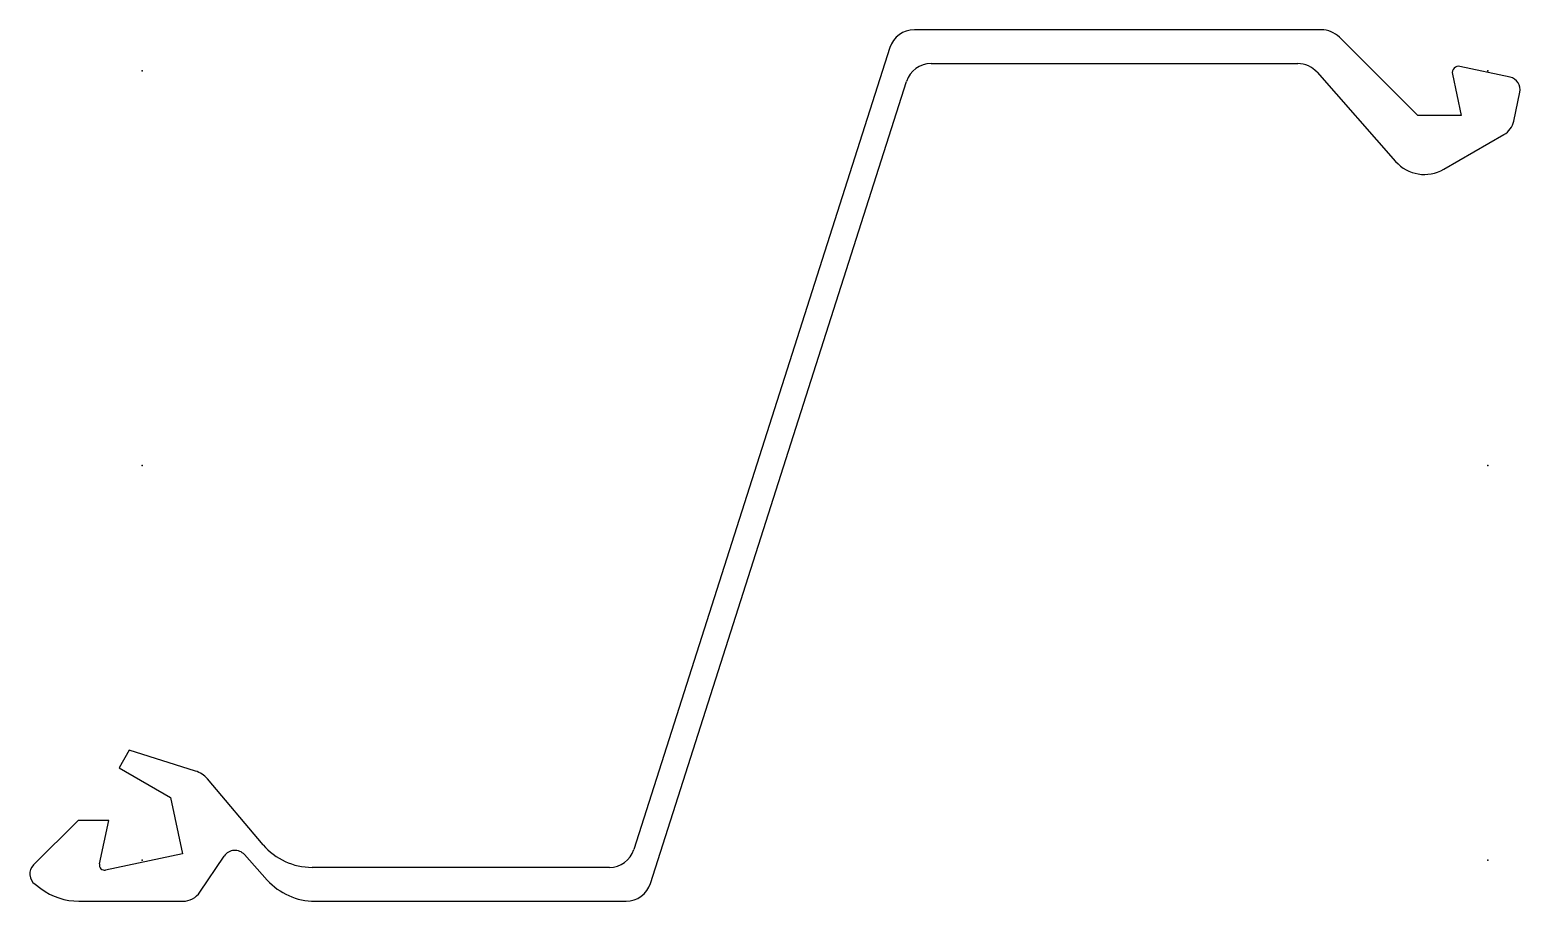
# Model space of a CAD drawing. Extents: x -44 to 538, y -170 to 170.
import ezdxf

# ---------------------------------------------------------------- set-up
doc = ezdxf.new("R2010")
doc.units = 0
doc.header["$MEASUREMENT"] = 0
doc.layers.get('0').update_dxf_attribs({"color": 5, "linetype": 'CONTINUOUS'})

msp = doc.modelspace()

# ---------------------------------------------------------------- linework, layer by layer
at = {"linetype": 'Continuous'}
for p, q in [((459.95786, 170), (301.23392, 170)), ((291.70792, 163.04231), (191.78207, -149.84232)), ((497.60001, 136.5), (467.02893, 167.07108)), ((307.7439, 156.8), (450.80545, 156.8)), ((458.30588, 153.41391), (488.98032, 118.62801)), ((511.11145, 152.72588), (514.59998, 136.5)), ((533.60236, 151.54205), (514.07587, 155.69662)), ((198.29207, -163.04231), (298.21793, 149.84232)), ((535.04462, 134.37477), (537.45081, 145.60388)), ((514.59998, 136.5), (497.60001, 136.5)), ((507.7316, 115.55889), (531.22253, 129.12302)), ((-5, -111.07), (-9, -118)), ((20.82529, -119.21156), (-5, -111.07)), ((-9, -118), (11, -129.5)), ((47.21107, -147.96346), (25.44743, -122.28347)), ((11, -129.5), (15.7, -151.5)), ((-25, -138.5), (-42.35656, -155.85655)), ((-13, -138.5), (-25, -138.5)), ((-16.65129, -155.48274), (-13, -138.5)), ((15.7, -151.5), (-14.28096, -157.8596)), ((22.54863, -166.4736), (32.05156, -152.38516)), ((39.91223, -151.83527), (48.82221, -161.72949)), ((182.25609, -156.8), (66.28312, -156.8)), ((-41.7949, -163.41156), (-39.51643, -165.09732)), ((-24.64708, -170), (15.91637, -170)), ((67.39973, -170), (188.7661, -170))]:
    msp.add_line(p, q, dxfattribs=at)
for centre, radius, start, end in [((301.23392, 160), 10, 90, 162.28811), ((459.95786, 160), 10, 45, 90), ((307.7439, 146.8), 10, 90, 162.28806), ((450.80545, 146.8), 10, 41.40598, 90), ((513.5556, 153.25136), 2.5, 77.98865, 192.13364), ((532.56183, 146.65152), 5, 347.90524, 77.98865), ((527.22217, 136.05101), 8, 300.00302, 347.90524), ((500.23093, 128.54889), 15, 221.4061, 300.00295), ((17.81861, -128.74886), 10, 40.28112, 72.50227), ((36.19672, -155.18117), 5, 42.00381, 145.99946), ((66.28312, -131.8), 25, 220.28109, 270), ((182.25609, -146.8), 10, 270, 342.28809), ((-38.82103, -159.39209), 5, 134.99997, 233.50352), ((-14.69597, -155.90314), 2, 167.86608, 281.97615), ((67.39973, -145), 25, 222.00379, 270), ((-24.64708, -145), 25, 233.50346, 270), ((15.91637, -162), 8, 270, 325.9995), ((188.7661, -160), 10, 270, 342.28806)]:
    msp.add_arc(centre, radius, start, end, dxfattribs=at)
for p in [(0, 154), (525, 154), (0, 0), (525, 0), (0, -154), (525, -154)]:
    msp.add_point(p, dxfattribs=at)

doc.saveas('drawing.dxf')
